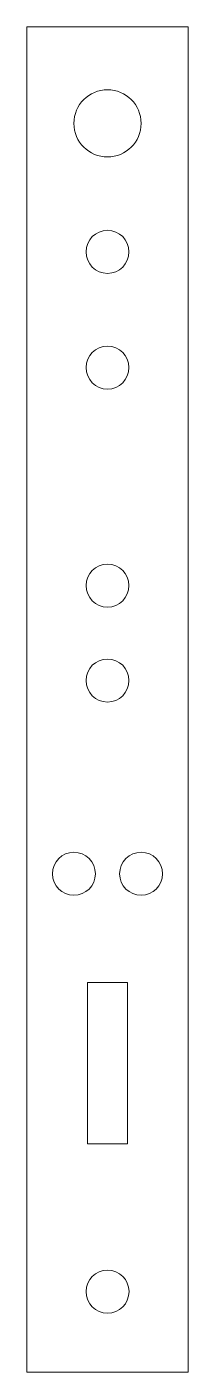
# Model space of a CAD drawing. Header units: millimetres. Extents: x -146.1 to -134.1, y 20.7 to 120.7.
import ezdxf

# ---------------------------------------------------------------- set-up
doc = ezdxf.new("R2010")
doc.units = ezdxf.units.MM
doc.header["$MEASUREMENT"] = 0
doc.layers.add('Layer 1', color=7, linetype='Continuous')

msp = doc.modelspace()

# ---------------------------------------------------------------- linework, layer by layer
at = {"layer": 'Layer 1', "lineweight": 9}
for points in [[(-146.0836, 120.7226), (-146.0836, 120.7226), (-134.0835, 120.7226), (-134.0835, 120.7226), (-134.0835, 120.7226), (-134.0835, 120.7226), (-134.0835, 20.7239), (-134.0835, 20.7239), (-134.0835, 20.7239), (-134.0835, 20.7239), (-146.0836, 20.7239), (-146.0836, 20.7239), (-146.0836, 20.7239), (-146.0836, 20.7239), (-146.0836, 120.7226), (-146.0836, 120.7226)], [(-137.5837, 113.5514), (-137.5837, 112.1706), (-138.7028, 111.0516), (-140.0835, 111.0516), (-140.0835, 111.0516), (-141.4643, 111.0516), (-142.5833, 112.1706), (-142.5833, 113.5514), (-142.5833, 113.5514), (-142.5833, 114.9321), (-141.4643, 116.0512), (-140.0835, 116.0512), (-140.0835, 116.0512), (-138.7028, 116.0512), (-137.5837, 114.9321), (-137.5837, 113.5514)], [(-138.4837, 104.0003), (-138.4837, 103.1169), (-139.1988, 102.4004), (-140.0835, 102.4004), (-140.0835, 102.4004), (-140.9669, 102.4004), (-141.6834, 103.1169), (-141.6834, 104.0003), (-141.6834, 104.0003), (-141.6834, 104.885), (-140.9669, 105.6001), (-140.0835, 105.6001), (-140.0835, 105.6001), (-139.1988, 105.6001), (-138.4837, 104.885), (-138.4837, 104.0003)], [(-138.4837, 95.3957), (-138.4837, 94.5123), (-139.1988, 93.7958), (-140.0835, 93.7958), (-140.0835, 93.7958), (-140.9669, 93.7958), (-141.6834, 94.5123), (-141.6834, 95.3957), (-141.6834, 95.3957), (-141.6834, 96.2804), (-140.9669, 96.9955), (-140.0835, 96.9955), (-140.0835, 96.9955), (-139.1988, 96.9955), (-138.4837, 96.2804), (-138.4837, 95.3957)], [(-138.4837, 79.1887), (-138.4837, 78.3053), (-139.1988, 77.5889), (-140.0835, 77.5889), (-140.0835, 77.5889), (-140.9669, 77.5889), (-141.6834, 78.3053), (-141.6834, 79.1887), (-141.6834, 79.1887), (-141.6834, 80.0735), (-140.9669, 80.7885), (-140.0835, 80.7885), (-140.0835, 80.7885), (-139.1988, 80.7885), (-138.4837, 80.0735), (-138.4837, 79.1887)], [(-138.4837, 72.1331), (-138.4837, 71.2498), (-139.1988, 70.5333), (-140.0835, 70.5333), (-140.0835, 70.5333), (-140.9669, 70.5333), (-141.6834, 71.2498), (-141.6834, 72.1331), (-141.6834, 72.1331), (-141.6834, 73.0179), (-140.9669, 73.733), (-140.0835, 73.733), (-140.0835, 73.733), (-139.1988, 73.733), (-138.4837, 73.0179), (-138.4837, 72.1331)], [(-140.9835, 57.767), (-140.9835, 56.8822), (-141.6985, 56.1671), (-142.5833, 56.1671), (-142.5833, 56.1671), (-143.4667, 56.1671), (-144.1832, 56.8822), (-144.1832, 57.767), (-144.1832, 57.767), (-144.1832, 58.6503), (-143.4667, 59.3654), (-142.5833, 59.3654), (-142.5833, 59.3654), (-141.6985, 59.3654), (-140.9835, 58.6503), (-140.9835, 57.767)], [(-135.9839, 57.767), (-135.9839, 56.8822), (-136.699, 56.1671), (-137.5823, 56.1671), (-137.5823, 56.1671), (-138.4671, 56.1671), (-139.1825, 56.8822), (-139.1825, 57.767), (-139.1825, 57.767), (-139.1825, 58.6503), (-138.4671, 59.3654), (-137.5823, 59.3654), (-137.5823, 59.3654), (-136.699, 59.3654), (-135.9839, 58.6503), (-135.9839, 57.767)], [(-141.5842, 49.6905), (-141.5842, 49.6905), (-138.5828, 49.6905), (-138.5828, 49.6905), (-138.5828, 49.6905), (-138.5828, 49.6905), (-138.5828, 37.6904), (-138.5828, 37.6904), (-138.5828, 37.6904), (-138.5828, 37.6904), (-141.5842, 37.6904), (-141.5842, 37.6904), (-141.5842, 37.6904), (-141.5842, 37.6904), (-141.5842, 49.6905), (-141.5842, 49.6905)], [(-138.4823, 26.7031), (-138.4823, 25.8201), (-139.1988, 25.1033), (-140.0835, 25.1033), (-140.0835, 25.1033), (-140.9669, 25.1033), (-141.6834, 25.8201), (-141.6834, 26.7031), (-141.6834, 26.7031), (-141.6834, 27.5879), (-140.9669, 28.3033), (-140.0835, 28.3033), (-140.0835, 28.3033), (-139.1988, 28.3033), (-138.4823, 27.5879), (-138.4823, 26.7031)]]:
    msp.add_open_spline(points, degree=3, knots=[0, 0, 0, 0, 0.2, 0.2, 0.2, 0.2, 0.4, 0.4, 0.4, 0.4, 0.6, 0.6, 0.6, 0.6, 1, 1, 1, 1], dxfattribs=at)

doc.saveas('drawing.dxf')
